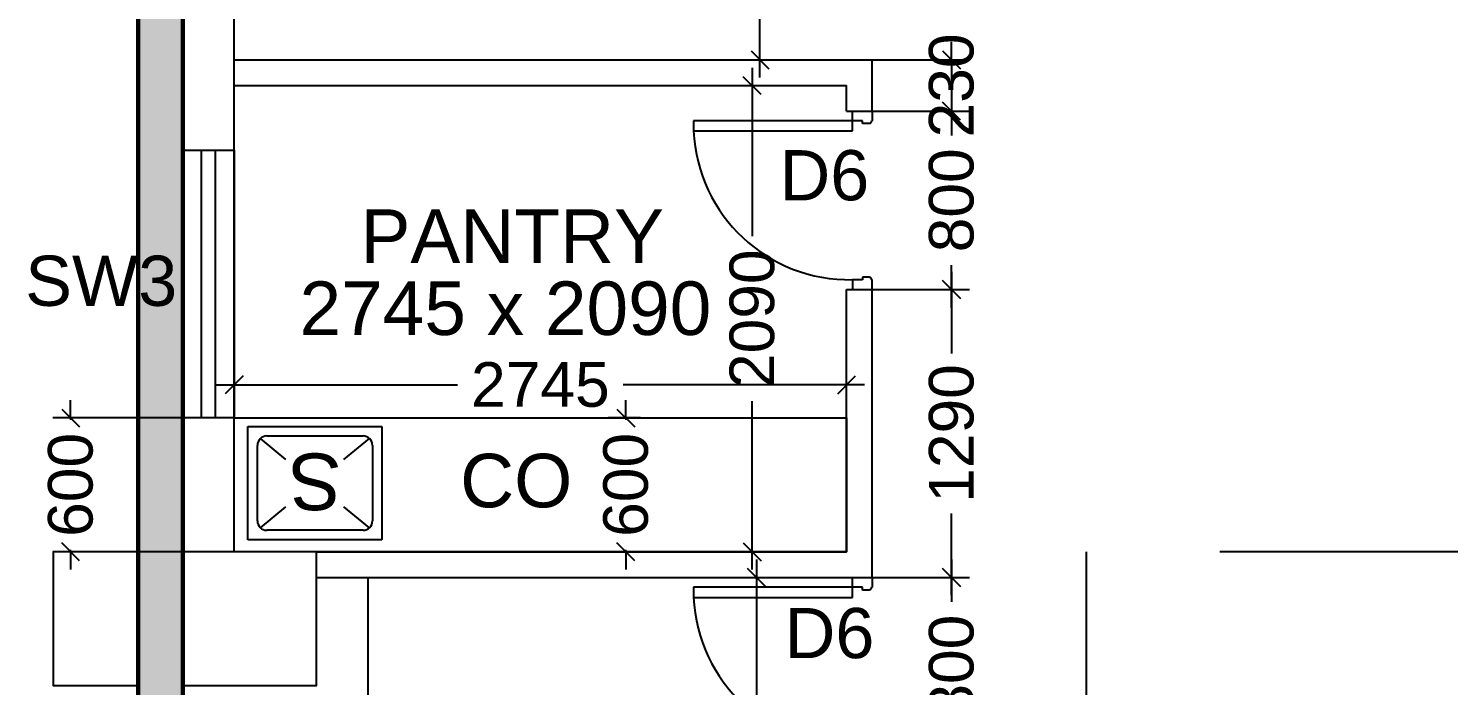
# Model space of a CAD drawing. Extents: x 7897917 to 8423973, y -6487334 to -6173396.
# Drawn here: x 7963172 to 7969537, y -6345080 to -6342134 of the extents above; entities that cross this region are included whole.
import ezdxf
from ezdxf.enums import TextEntityAlignment as Align

# ---------------------------------------------------------------- set-up
doc = ezdxf.new("R2010")
doc.units = 0
doc.header["$LTSCALE"] = 600
doc.header["$MEASUREMENT"] = 0
doc.header["$PDMODE"] = 35
doc.linetypes.add('HIDDEN', pattern=[0.375, 0.25, -0.125])
doc.layers.get('0').update_dxf_attribs({"linetype": 'CONTINUOUS'})
doc.layers.get('Defpoints').update_dxf_attribs({"linetype": 'CONTINUOUS'})
for name, color, linetype in [('Beds', 33, 'CONTINUOUS'), ('Counter', 7, 'CONTINUOUS'), ('DOOR', 32, 'CONTINUOUS'), ('Exp.Joint', 104, 'CONTINUOUS'), ('joinery', 7, 'CONTINUOUS'), ('LA-column', 3, 'CONTINUOUS'), ('PARTI', 21, 'CONTINUOUS'), ('Room Dim', 1, 'CONTINUOUS'), ('Sink', 10, 'CONTINUOUS'), ('TEXT', 6, 'CONTINUOUS'), ('Walls', 7, 'CONTINUOUS'), ('Window', 4, 'CONTINUOUS'), ('Working Dim', 5, 'CONTINUOUS')]:
    doc.layers.add(name, color=color, linetype=linetype)
doc.styles.add('ari', font='arial.ttf')
doc.styles.add('ARIAL', font='arial.ttf')
doc.linetypes.add('ZIGZAG', pattern='A,0.0001,-0.2,[131,ltypeshp.shx,S=0.2,R=0,X=-0.2,Y=0],-0.4,[131,ltypeshp.shx,S=0.2,R=180,X=0.2,Y=0],-0.2', length=0.8001)
doc.dimstyles.new('int. dim', dxfattribs={"dimtxt": 450, "dimasz": 80, "dimexe": 80, "dimexo": 0, "dimgap": 70, "dimtad": 0, "dimdec": 0, "dimzin": 12, "dimdsep": 46, "dimtxsty": 'ari', "dimblk": 'OBLIQUE', "dimcen": 2, "dimdle": 80, "dimclrd": 256, "dimclre": 256, "dimclrt": 6, "dimadec": 0, "dimazin": 0, "dimtfac": 1, "dimtdec": 0, "dimtix": 1, "dimtmove": 2, "dimatfit": 3, "dimfxl": 1, "dimtolj": 1, "dimtzin": 0, "dimlwd": -1, "dimlwe": -1, "dimarcsym": 0})

# ---------------------------------------------------------------- blocks, each defined once
blk = doc.blocks.new('1000')
at = {"layer": 'DOOR'}
for p, q in [((2.328084391934487e-10, -99.99999967759682), (2.328306436538696e-10, 0)), ((2.328306436538696e-10, 0), (49.71992076533829, -1.10400401631917e-14)), ((49.71992076533829, -1.10400401631917e-14), (49.71992076533829, -2.24999999292196)), ((63.21992071937314, -49.49999981746079), (49.71992076533827, -49.49999981746079)), ((49.71992076533827, -49.49999981746079), (49.71992076533827, -99.99999967759683)), ((63.21992071937316, -13.49999995417894), (60.96992072703401, -13.49999995417894)), ((63.21992071937316, -13.49999995417894), (63.21992071937314, -49.49999981746079)), ((836.7800762170383, -13.49999995417912), (836.7800762170383, -49.49999981746096)), ((836.7800762170383, -13.49999995417912), (839.030076209384, -13.49999995417912)), ((836.7800762170383, -49.49999981746096), (850.2800761710797, -49.49999981746097)), ((850.2800761710797, -1.888001035889812e-13), (850.2800761710797, -2.249999992922137)), ((899.9999969361852, -1.998401437521729e-13), (850.2800761710797, -1.888001035889812e-13)), ((850.2800761710797, -49.49999981746097), (850.2800761710797, -99.999999677597)), ((899.9999969361852, -99.99999967759702), (899.9999969361852, -1.998401437521729e-13)), ((49.71992076533827, -99.99999967759683), (2.328084391934487e-10, -99.99999967759682)), ((49.71992076533827, -99.99999967759683), (49.71992076533809, -900.5601550830567)), ((100.2199206248653, -99.99999967759685), (49.71992076533827, -99.99999967759683)), ((100.2199206248651, -900.5601550830567), (100.2199206248653, -99.99999967759685)), ((850.2800761710797, -99.999999677597), (899.9999969361852, -99.99999967759702)), ((49.71992076533809, -900.5601550830567), (100.2199206248651, -900.5601550830567))]:
    blk.add_line(p, q, dxfattribs=at)
for centre, major_axis, ratio, start_param, end_param in [((49.71992076533829, -13.49999995417894), (-7.954951261716515, 7.954951261716515), 0.9999999998470922, 3.926990817063694, 5.497787143705684), ((850.2800761710797, -13.49999995417912), (7.954951261716481, 7.954951261716479), 0.9999999998470964, 0.7853981634739, 2.356194490115893)]:
    blk.add_ellipse(centre, major_axis=major_axis, ratio=ratio, start_param=start_param, end_param=end_param, dxfattribs=at)
at = {"layer": 'DOOR', "color": 145}
blk.add_ellipse((64.31666899512551, -115.2687638765925), major_axis=(-519.7298879340298, 589.7901797845135), ratio=0.9999999999967074, start_param=2.464943287188103, end_param=4.009476144368086, dxfattribs=at)
blk = doc.blocks.new('A$C39DE205D')
at = {"layer": 'Sink'}
for p, q in [((-892.827694285661, 0), (-892.827694285661, 1510.277855222113)), ((-892.827694285661, 1510.277855222113), (892.827694285661, 1510.277855222113)), ((-641.1536888964474, 1384.440852475353), (641.1536889113486, 1384.440852475353)), ((892.827694285661, 1510.277855222113), (892.827694285661, 0)), ((-766.9906915910542, 251.6740054939874), (-766.9906915910542, 1258.603849728126)), ((766.9906916059554, 1258.603849728126), (766.9906915910542, 251.6740054935217)), ((892.827694285661, 0), (-892.827694285661, 0)), ((641.1536888964474, 125.8370027476922), (-641.1536888964474, 125.8370027472265))]:
    blk.add_line(p, q, dxfattribs=at)
at = {"layer": 'Sink', "color": 8}
for p, q in [((-726.4175179824233, 1351.151300819125), (-385.8815852627158, 1071.747756182682)), ((726.4175179973245, 1351.151300824247), (385.8815852850676, 1071.747756183613)), ((-385.8815852850676, 438.5300990394317), (-726.4175179824233, 159.1265544043854)), ((385.8815852850676, 438.5300990394317), (726.4175179935992, 159.1265544043854))]:
    blk.add_line(p, q, dxfattribs=at)
at = {"layer": 'Sink'}
for centre, major_axis, ratio, start_param, end_param in [((-641.1536888964474, 1258.603849728126), (1.504770404769145, 125.82800533441), 0.9999999995817226, 0.01195837661048826, 1.582754703395381), ((641.1536889113486, 1258.603849728126), (-1.504762680296918, 125.8280054267863), 0.9999999995817226, 4.700430665173338, 6.271226991958232), ((-641.1536888964474, 251.6740054939874), (-0.9566667423348524, 125.8333661992445), 0.9999999995854949, 1.563193825649027, 3.133990152437621), ((641.1536888964474, 251.674005494453), (0.162295948551542, 125.8368980876174), 0.9999999995855415, 3.142882385465715, 4.713678712252141)]:
    blk.add_ellipse(centre, major_axis=major_axis, ratio=ratio, start_param=start_param, end_param=end_param, dxfattribs=at)
at = {"layer": 'Sink', "style": 'ARIAL'}
blk.add_text('S', height=755.022016481962, dxfattribs=at).set_placement((-356.1930874958634, 359.7615779596381, -108.4143429636462))
blk = doc.blocks.new('A$C56AE0732')
at = {"layer": 'Sink', "lineweight": 0, "xscale": 0.3361344542354345, "yscale": 0.3361344542354345, "zscale": 0.3361344542354345, "rotation": 90}
blk.add_blockref('A$C39DE205D', (0, 300.1101497448981), dxfattribs=at)
blk = doc.blocks.new('_Oblique')
at = {"color": 0, "linetype": 'ByBlock', "lineweight": -2}
blk.add_line((-0.5, -0.5), (0.5, 0.5), dxfattribs=at)
blk = doc.blocks.new('*D644')
at = {"layer": 'Defpoints', "color": 0, "transparency": 16777216}
for p in [(7965986.023244642, -6344595.515300993, 0.1909876029362199), (7965986.023243069, -6347480.25147081, 18.43256655707955), (7966434.9252863, -6347480.25147081)]:
    blk.add_point(p, dxfattribs=at)
at = {"layer": 'Working Dim', "transparency": 16777216}
for p, q in [((7966434.9252863, -6344515.515300993), (7966434.9252863, -6345666.791980717)), ((7965986.023244642, -6344595.515300993), (7966514.9252863, -6344595.515300993)), ((7966434.9252863, -6347560.25147081), (7966434.9252863, -6346408.974791085)), ((7965986.023243069, -6347480.25147081), (7966514.9252863, -6347480.25147081))]:
    blk.add_line(p, q, dxfattribs=at)
at = {"layer": 'Working Dim', "transparency": 16777216, "xscale": 80, "yscale": 80, "zscale": 80}
for p, rotation in [((7966434.9252863, -6344595.515300993), 90), ((7966434.9252863, -6347480.25147081), 270)]:
    blk.add_blockref('_Oblique', p, dxfattribs=dict(at, rotation=rotation))
at = {"layer": 'Working Dim', "color": 6, "transparency": 16777216, "insert": (7966434.925286302, -6346037.8833859), "char_height": 200, "attachment_point": 5, "rotation": 90, "style": 'ari'}
blk.add_mtext('\\A1;2885', dxfattribs=at)
blk = doc.blocks.new('*D646')
at = {"layer": 'Defpoints', "color": 0, "transparency": 16777216}
for p in [(7964094.230142131, -6343731.904927933), (7964094.230142131, -6343880.515334814, 0.1909876029362199), (7966839.058050661, -6343880.515285742, 0.1909876029362199)]:
    blk.add_point(p, dxfattribs=at)
at = {"layer": 'Working Dim', "transparency": 16777216}
for p, q in [((7964094.230142131, -6343880.515334814), (7964094.230142131, -6343651.904927933)), ((7966839.058050661, -6343880.515285742), (7966839.058050661, -6343651.904927933)), ((7964014.230142131, -6343731.904927933), (7965095.552691212, -6343731.904927933)), ((7966919.058050661, -6343731.904927933), (7965837.73550158, -6343731.904927933))]:
    blk.add_line(p, q, dxfattribs=at)
at = {"layer": 'Working Dim', "transparency": 16777216, "xscale": 80, "yscale": 80, "zscale": 80, "rotation": 180}
blk.add_blockref('_Oblique', (7964094.230142131, -6343731.904927933), dxfattribs=at)
at = {"layer": 'Working Dim', "transparency": 16777216, "xscale": 80, "yscale": 80, "zscale": 80}
blk.add_blockref('_Oblique', (7966839.058050661, -6343731.904927933), dxfattribs=at)
at = {"layer": 'Working Dim', "color": 6, "transparency": 16777216, "insert": (7965466.644096396, -6343731.904927933), "char_height": 200, "attachment_point": 5, "style": 'ari'}
blk.add_mtext('\\A1;2745', dxfattribs=at)
blk = doc.blocks.new('*D647')
at = {"layer": 'Defpoints', "color": 0, "transparency": 16777216}
for p in [(7966180.124401825, -6342390.94741345, 0.2431927600247494), (7966415.813880479, -6342390.94741345), (7966207.319728147, -6344480.515297038, 0.1909876029362199)]:
    blk.add_point(p, dxfattribs=at)
at = {"layer": 'Working Dim', "transparency": 16777216}
for p, q in [((7966415.813880479, -6342310.94741345), (7966415.813880479, -6343065.731355244)), ((7966180.124401825, -6342390.94741345), (7966495.813880479, -6342390.94741345)), ((7966415.813880479, -6344560.515297038), (7966415.813880479, -6343805.731355244)), ((7966207.319728147, -6344480.515297038), (7966495.813880479, -6344480.515297038))]:
    blk.add_line(p, q, dxfattribs=at)
at = {"layer": 'Working Dim', "transparency": 16777216, "xscale": 80, "yscale": 80, "zscale": 80}
for p, rotation in [((7966415.813880479, -6342390.94741345), 90), ((7966415.813880479, -6344480.515297038), 270)]:
    blk.add_blockref('_Oblique', p, dxfattribs=dict(at, rotation=rotation))
at = {"layer": 'Working Dim', "color": 6, "transparency": 16777216, "insert": (7966415.813880481, -6343435.731355243), "char_height": 200, "attachment_point": 5, "rotation": 90, "style": 'ari'}
blk.add_mtext('\\A1;2090', dxfattribs=at)
blk = doc.blocks.new('*D654')
at = {"layer": 'Defpoints', "color": 0, "transparency": 16777216}
for p in [(7966217.955406813, -6340990.387758806, 18.43256655714102), (7966217.955429688, -6342274.947412778, 0.2431927600118797), (7966450.831923352, -6342274.947412778)]:
    blk.add_point(p, dxfattribs=at)
at = {"layer": 'Working Dim', "transparency": 16777216}
for p, q in [((7966450.831923352, -6340910.387758806), (7966450.831923352, -6341272.694870922)), ((7966217.955406813, -6340990.387758806), (7966530.831923352, -6340990.387758806)), ((7966450.831923352, -6342354.947412778), (7966450.831923352, -6341992.640300662)), ((7966217.955429688, -6342274.947412778), (7966530.831923352, -6342274.947412778))]:
    blk.add_line(p, q, dxfattribs=at)
at = {"layer": 'Working Dim', "transparency": 16777216, "xscale": 80, "yscale": 80, "zscale": 80}
for p, rotation in [((7966450.831923352, -6340990.387758806), 90), ((7966450.831923352, -6342274.947412778), 270)]:
    blk.add_blockref('_Oblique', p, dxfattribs=dict(at, rotation=rotation))
at = {"layer": 'Working Dim', "color": 6, "transparency": 16777216, "insert": (7966450.831923353, -6341632.667585791), "char_height": 200, "attachment_point": 5, "rotation": 90, "style": 'ari'}
blk.add_mtext('\\A1;1285', dxfattribs=at)
blk = doc.blocks.new('*D1239')
at = {"layer": 'Defpoints', "color": 0, "transparency": 16777216}
for p in [(7965849.83344396, -6343880.515334814), (7965915.250634707, -6343880.515334814, -4.940070225199854), (7965915.250634707, -6344480.515285742, -4.940070225199854)]:
    blk.add_point(p, dxfattribs=at)
at = {"layer": 'Working Dim', "transparency": 16777216}
for p, q in [((7965849.83344396, -6343880.515334814), (7965849.83344396, -6343800.515334814)), ((7965915.250634707, -6343880.515334814), (7965769.83344396, -6343880.515334814)), ((7965849.83344396, -6343880.515334814), (7965849.83344396, -6343889.369334835)), ((7965915.250634707, -6344480.515285742), (7965769.83344396, -6344480.515285742)), ((7965849.83344396, -6344480.515285742), (7965849.83344396, -6344471.661285722)), ((7965849.83344396, -6344480.515285742), (7965849.83344396, -6344560.515285742))]:
    blk.add_line(p, q, dxfattribs=at)
at = {"layer": 'Working Dim', "transparency": 16777216, "xscale": 80, "yscale": 80, "zscale": 80}
for p, rotation in [((7965849.83344396, -6343880.515334814), 270), ((7965849.83344396, -6344480.515285742), 90)]:
    blk.add_blockref('_Oblique', p, dxfattribs=dict(at, rotation=rotation))
at = {"layer": 'Working Dim', "color": 6, "transparency": 16777216, "insert": (7965849.833443962, -6344180.515310277), "char_height": 200, "attachment_point": 5, "rotation": 90, "style": 'ari'}
blk.add_mtext('\\A1;600', dxfattribs=at)
blk = doc.blocks.new('*D2517')
at = {"layer": 'Defpoints', "color": 0, "transparency": 16777216}
for p in [(7963361.508235526, -6343880.515334814), (7963864.230142131, -6343880.515334814), (7963864.230142131, -6344480.434368054)]:
    blk.add_point(p, dxfattribs=at)
at = {"layer": 'Working Dim', "transparency": 16777216}
for p, q in [((7963361.508235526, -6343880.515334814), (7963361.508235526, -6343800.515334814)), ((7963864.230142131, -6343880.515334814), (7963281.508235526, -6343880.515334814)), ((7963361.508235526, -6343880.515334814), (7963361.508235526, -6343889.328875991)), ((7963864.230142131, -6344480.434368054), (7963281.508235526, -6344480.434368054)), ((7963361.508235526, -6344480.434368054), (7963361.508235526, -6344471.620826878)), ((7963361.508235526, -6344480.434368054), (7963361.508235526, -6344560.434368054))]:
    blk.add_line(p, q, dxfattribs=at)
at = {"layer": 'Working Dim', "transparency": 16777216, "xscale": 80, "yscale": 80, "zscale": 80}
for p, rotation in [((7963361.508235526, -6343880.515334814), 270), ((7963361.508235526, -6344480.434368054), 90)]:
    blk.add_blockref('_Oblique', p, dxfattribs=dict(at, rotation=rotation))
at = {"layer": 'Working Dim', "color": 6, "transparency": 16777216, "insert": (7963361.508235528, -6344180.474851433), "char_height": 200, "attachment_point": 5, "rotation": 90, "style": 'ari'}
blk.add_mtext('\\A1;600', dxfattribs=at)
blk = doc.blocks.new('*D2518')
at = {"layer": 'Defpoints', "color": 0, "transparency": 16777216}
for p in [(7966954.058117948, -6342274.947399617), (7966954.058128419, -6342504.947399617), (7967309.188020651, -6342504.947399617)]:
    blk.add_point(p, dxfattribs=at)
at = {"layer": 'Working Dim', "transparency": 16777216}
for p, q in [((7967309.188020651, -6342274.947399617), (7967309.188020651, -6342194.947399617)), ((7966954.058117948, -6342274.947399617), (7967389.188020651, -6342274.947399617)), ((7967309.188020651, -6342274.947399617), (7967309.188020651, -6342504.947399617)), ((7966954.058128419, -6342504.947399617), (7967389.188020651, -6342504.947399617)), ((7967309.188020651, -6342504.947399617), (7967309.188020651, -6342584.947399617))]:
    blk.add_line(p, q, dxfattribs=at)
at = {"layer": 'Working Dim', "transparency": 16777216, "xscale": 80, "yscale": 80, "zscale": 80}
for p, rotation in [((7967309.188020651, -6342274.947399617), 270), ((7967309.188020651, -6342504.947399617), 90)]:
    blk.add_blockref('_Oblique', p, dxfattribs=dict(at, rotation=rotation))
at = {"layer": 'Working Dim', "color": 6, "transparency": 16777216, "insert": (7967309.188020653, -6342389.947399616), "char_height": 200, "attachment_point": 5, "rotation": 90, "style": 'ari'}
blk.add_mtext('\\A1;230', dxfattribs=at)
blk = doc.blocks.new('*D2519')
at = {"layer": 'Defpoints', "color": 0, "transparency": 16777216}
for p in [(7966954.058128419, -6342504.947399617), (7966954.058662965, -6343304.947399617), (7967309.188020651, -6343304.947399617)]:
    blk.add_point(p, dxfattribs=at)
at = {"layer": 'Working Dim', "transparency": 16777216}
for p, q in [((7967309.188020651, -6342424.947399617), (7967309.188020651, -6342614.210701118)), ((7966954.058128419, -6342504.947399617), (7967389.188020651, -6342504.947399617)), ((7967309.188020651, -6343384.947399617), (7967309.188020651, -6343195.684098116)), ((7966954.058662965, -6343304.947399617), (7967389.188020651, -6343304.947399617))]:
    blk.add_line(p, q, dxfattribs=at)
at = {"layer": 'Working Dim', "transparency": 16777216, "xscale": 80, "yscale": 80, "zscale": 80}
for p, rotation in [((7967309.188020651, -6342504.947399617), 90), ((7967309.188020651, -6343304.947399617), 270)]:
    blk.add_blockref('_Oblique', p, dxfattribs=dict(at, rotation=rotation))
at = {"layer": 'Working Dim', "color": 6, "transparency": 16777216, "insert": (7967309.188020653, -6342904.947399616), "char_height": 200, "attachment_point": 5, "rotation": 90, "style": 'ari'}
blk.add_mtext('\\A1;800', dxfattribs=at)
blk = doc.blocks.new('*D2520')
at = {"layer": 'Defpoints', "color": 0, "transparency": 16777216}
for p in [(7966954.058662965, -6343304.947399617), (7966954.058686038, -6344595.515283686), (7967309.188020651, -6344595.515283686)]:
    blk.add_point(p, dxfattribs=at)
at = {"layer": 'Working Dim', "transparency": 16777216}
for p, q in [((7967309.188020651, -6343224.947399617), (7967309.188020651, -6343591.350031965)), ((7966954.058662965, -6343304.947399617), (7967389.188020651, -6343304.947399617)), ((7967309.188020651, -6344675.515283686), (7967309.188020651, -6344309.112651338)), ((7966954.058686038, -6344595.515283686), (7967389.188020651, -6344595.515283686))]:
    blk.add_line(p, q, dxfattribs=at)
at = {"layer": 'Working Dim', "transparency": 16777216, "xscale": 80, "yscale": 80, "zscale": 80}
for p, rotation in [((7967309.188020651, -6343304.947399617), 90), ((7967309.188020651, -6344595.515283686), 270)]:
    blk.add_blockref('_Oblique', p, dxfattribs=dict(at, rotation=rotation))
at = {"layer": 'Working Dim', "color": 6, "transparency": 16777216, "insert": (7967309.188020653, -6343950.231341651), "char_height": 200, "attachment_point": 5, "rotation": 90, "style": 'ari'}
blk.add_mtext('\\A1;1290', dxfattribs=at)
blk = doc.blocks.new('*D2521')
at = {"layer": 'Defpoints', "color": 0, "transparency": 16777216}
for p in [(7966954.058686038, -6344595.515283686), (7966954.05886879, -6345395.520594762), (7967309.188020651, -6345395.520594762)]:
    blk.add_point(p, dxfattribs=at)
at = {"layer": 'Working Dim', "transparency": 16777216}
for p, q in [((7967309.188020651, -6344515.515283686), (7967309.188020651, -6344704.781240725)), ((7966954.058686038, -6344595.515283686), (7967389.188020651, -6344595.515283686)), ((7967309.188020651, -6345475.520594762), (7967309.188020651, -6345286.254637723)), ((7966954.05886879, -6345395.520594762), (7967389.188020651, -6345395.520594762))]:
    blk.add_line(p, q, dxfattribs=at)
at = {"layer": 'Working Dim', "transparency": 16777216, "xscale": 80, "yscale": 80, "zscale": 80}
for p, rotation in [((7967309.188020651, -6344595.515283686), 90), ((7967309.188020651, -6345395.520594762), 270)]:
    blk.add_blockref('_Oblique', p, dxfattribs=dict(at, rotation=rotation))
at = {"layer": 'Working Dim', "color": 6, "transparency": 16777216, "insert": (7967309.188020653, -6344995.517939223), "char_height": 200, "attachment_point": 5, "rotation": 90, "style": 'ari'}
blk.add_mtext('\\A1;800', dxfattribs=at)

msp = doc.modelspace()

# ---------------------------------------------------------------- hatches: boundary and pattern name
at = {"layer": 'Exp.Joint', "linetype": 'HIDDEN'}
msp.add_hatch(color=256, dxfattribs=at).paths.add_polyline_path([(7963864.042992194, -6334860.672940598), (7963664.042952129, -6334860.672940598), (7963664.042952129, -6455862.509456462), (7963864.042992194, -6455862.509456462)])

# ---------------------------------------------------------------- linework, layer by layer
at = {"layer": 'Beds', "linetype": 'ZIGZAG', "ltscale": 0.6}
for p, q in [((7967914.293473971, -6347480.251470498, 4.9020145778195), (7967914.293473975, -6344480.300163626, 4.9020145778195)), ((7969878.04306098, -6344480.301230208, 11192.073550383), (7968511.723990603, -6344480.301230212, 11192.073550383))]:
    msp.add_line(p, q, dxfattribs=at)
at = {"layer": 'Counter', "elevation": -4.940070225199854}
msp.add_lwpolyline([(7964094.230142131, -6343880.515334814), (7966839.058172381, -6343880.515334814), (7966839.058172381, -6344480.515285742), (7964094.230142131, -6344480.515285742)], close=True, dxfattribs=at)
at = {"layer": 'Exp.Joint', "linetype": 'HIDDEN', "const_width": 20, "elevation": 4.946941853473618}
msp.add_lwpolyline([(7963864.042992194, -6334860.672940598), (7963664.042952129, -6334860.672940598), (7963664.042952129, -6455862.509456462), (7963864.042992194, -6455862.509456462)], close=True, dxfattribs=at)
at = {"layer": 'LA-column', "color": 2}
for points, elevation in [([(7963664.047868765, -6345080.36552131), (7963664.047868765, -6344480.36552131), (7963284.047868765, -6344480.36552131), (7963284.047868765, -6345080.36552131)], 5.322045431281367), ([(7963864.047828621, -6345080.251499411), (7964464.047828621, -6345080.251499411), (7964464.047828621, -6344480.251499411), (7963864.047828621, -6344480.251499411)], 1.031049310086019)]:
    msp.add_lwpolyline(points, close=True, dxfattribs=dict(at, elevation=elevation))
at = {"layer": 'PARTI'}
for p, q in [((7964094.230142131, -6342274.947450745), (7966954.058117948, -6342274.947399617)), ((7964094.230142131, -6342389.947450744), (7966839.058131135, -6342389.94740167)), ((7966839.058133191, -6342504.947401674), (7966954.058128419, -6342504.947399617)), ((7966839.058192561, -6343304.947401674), (7966954.058146301, -6343304.947399617)), ((7964463.957595068, -6344480.515328206), (7966839.058172381, -6344480.515285742)), ((7964463.957595068, -6344595.515328206), (7966954.058165549, -6344595.515283686))]:
    msp.add_line(p, q, dxfattribs=at)
at = {"layer": 'PARTI', "extrusion": (-0.0001451442213807661, -2.253363014708562e-17, 0.9999999894665775)}
for p, q in [((7966954.058118875, -6342504.947399617), (7966954.058117948, -6342274.947399617)), ((7966839.058133191, -6342504.94740167), (7966839.058131135, -6342389.947401674)), ((7966839.058172381, -6344480.515285742), (7966839.058192561, -6343304.947401674)), ((7966954.058165549, -6344595.515283686), (7966954.058187793, -6343304.947403734))]:
    msp.add_line(p, q, dxfattribs=at)
at = {"layer": 'Walls', "linetype": 'Continuous'}
for p, q in [((7963863.957754453, -6432803.871317548, 2.389699450282933), (7963863.972050079, -6334860.672940598, 2.389699450282933)), ((7963664.047868769, -6344480.365521311), (7963664.047868769, -6337765.467240426)), ((7963864.230142131, -6344480.434368054), (7963864.230142131, -6337765.432643751)), ((7964094.230142131, -6344480.233738247), (7964094.230142131, -6337765.432643751))]:
    msp.add_line(p, q, dxfattribs=at)
at = {"layer": 'Walls', "linetype": 'Continuous', "flags": 128}
msp.add_lwpolyline([(7964694.23029625, -6344595.515324089), (7964694.230361347, -6347480.251485872)], dxfattribs=at)
at = {"layer": 'Window'}
for points in [[(7964094.141905888, -6342680.515334814), (7964094.141905888, -6343880.515334814), (7963864.141674074, -6343880.515334814), (7963864.141674074, -6342680.515334814)], [(7964009.746334906, -6342680.515334814), (7964009.746334906, -6343880.515334814), (7963948.537245057, -6343880.515334814), (7963948.537245057, -6342680.515334814)]]:
    msp.add_lwpolyline(points, close=True, dxfattribs=at)

# ---------------------------------------------------------------- block references
at = {"layer": 'DOOR', "linetype": 'Continuous'}
for p, xscale, yscale, zscale, rotation in [((7966954.058480239, -6342505.05155911), 0.8887731591239804, 0.8887731591239804, 0.8887731591239804, 270.0000130884532), ((7966954.058558597, -6344595.631015554), 0.888766202144348, 0.888766202144348, 0.888766202144348, 270.0000130885557)]:
    msp.add_blockref('1000', p, dxfattribs=dict(at, xscale=xscale, yscale=yscale, zscale=zscale, rotation=rotation))
at = {"layer": 'Sink', "lineweight": 0, "rotation": 90}
msp.add_blockref('A$C56AE0732', (7964756.588163435, -6343918.906275035), dxfattribs=at)

# ---------------------------------------------------------------- texts
at = {"layer": 'Counter', "color": 10, "style": 'ARIAL'}
msp.add_text('CO', height=240, dxfattribs=at).set_placement((7965107.142815207, -6344281.249700979, -4.950346974218229))
at = {"layer": 'joinery', "style": 'ari'}
for s, p in [('D6', (7966739.62613356, -6342905.049453899)), ('SW3', (7963498.650746073, -6343378.061654621)), ('D6', (7966762.546045217, -6344957.266415089))]:
    msp.add_text(s, height=225, dxfattribs=at).set_placement(p, align=Align.CENTER)
at = {"layer": 'Room Dim', "style": 'ARIAL'}
msp.add_text('2745 x 2090', height=240, dxfattribs=at).set_placement((7965310.108056693, -6343508.703758878), align=Align.CENTER)
at = {"layer": 'TEXT', "color": 7, "style": 'ARIAL'}
msp.add_text('PANTRY', height=240, dxfattribs=at).set_placement((7965340.619515481, -6343185.738370574), align=Align.CENTER)

# ---------------------------------------------------------------- dimensions: what is measured, and where the dimension line sits
at = {"layer": 'Working Dim'}
for base, p1, p2, override, picture, middle in [((7966450.831923352, -6342274.947412778), (7966217.955406813, -6340990.387758806, 18.43256655714102), (7966217.955429688, -6342274.947412778, 0.2431927600118797), {"dimtxt": 200}, '*D654', (7966450.831923353, -6341632.667585791)), ((7967309.188020651, -6342504.947399617), (7966954.058117948, -6342274.947399617), (7966954.058128419, -6342504.947399617), {"dimtxt": 200, "dimarcsym": 1}, '*D2518', (7967309.188020653, -6342389.947399616)), ((7966415.813880479, -6342390.94741345), (7966207.319728147, -6344480.515297038, 0.1909876029362199), (7966180.124401825, -6342390.94741345, 0.2431927600247494), {"dimtxt": 200}, '*D647', (7966415.813880481, -6343435.731355243)), ((7967309.188020651, -6343304.947399617), (7966954.058128419, -6342504.947399617), (7966954.058662965, -6343304.947399617), {"dimtxt": 200, "dimarcsym": 1}, '*D2519', (7967309.188020653, -6342904.947399616)), ((7963361.508235526, -6343880.515334814), (7963864.230142131, -6344480.434368054), (7963864.230142131, -6343880.515334814), {"dimtxt": 200, "dimarcsym": 1}, '*D2517', (7963361.508235528, -6344180.474851433)), ((7965849.83344396, -6343880.515334814), (7965915.250634707, -6344480.515285742, -4.940070225199854), (7965915.250634707, -6343880.515334814, -4.940070225199854), {"dimtxt": 200, "dimarcsym": 1}, '*D1239', (7965849.833443962, -6344180.515310277)), ((7966434.9252863, -6347480.25147081), (7965986.023244642, -6344595.515300993, 0.1909876029362199), (7965986.023243069, -6347480.25147081, 18.43256655707955), {"dimtxt": 200}, '*D644', (7966434.925286302, -6346037.8833859)), ((7967309.188020651, -6345395.520594762), (7966954.058686038, -6344595.515283686), (7966954.05886879, -6345395.520594762), {"dimtxt": 200, "dimarcsym": 1}, '*D2521', (7967309.188020653, -6344995.517939223))]:
    dim = msp.add_linear_dim(base=base, p1=p1, p2=p2, angle=90, dimstyle='int. dim', override=override, dxfattribs=at)
    dim.commit()
    dim.dimension.update_dxf_attribs({"geometry": picture, "text_midpoint": middle})
dim = msp.add_linear_dim(base=(7967309.188020651, -6344595.515283686), p1=(7966954.058662965, -6343304.947399617), p2=(7966954.058686038, -6344595.515283686), angle=90, text='1290', dimstyle='int. dim', override={"dimtxt": 200, "dimarcsym": 1}, dxfattribs=at)
dim.commit()
dim.dimension.update_dxf_attribs({"geometry": '*D2520', "text_midpoint": (7967309.188020653, -6343950.231341651)})
dim = msp.add_linear_dim(base=(7964094.230142131, -6343731.904927933), p1=(7966839.058050661, -6343880.515285742, 0.1909876029362199), p2=(7964094.230142131, -6343880.515334814, 0.1909876029362199), dimstyle='int. dim', override={"dimtxt": 200}, dxfattribs=at)
dim.commit()
dim.dimension.update_dxf_attribs({"geometry": '*D646', "text_midpoint": (7965466.644096396, -6343731.904927933)})

doc.saveas('drawing.dxf')
